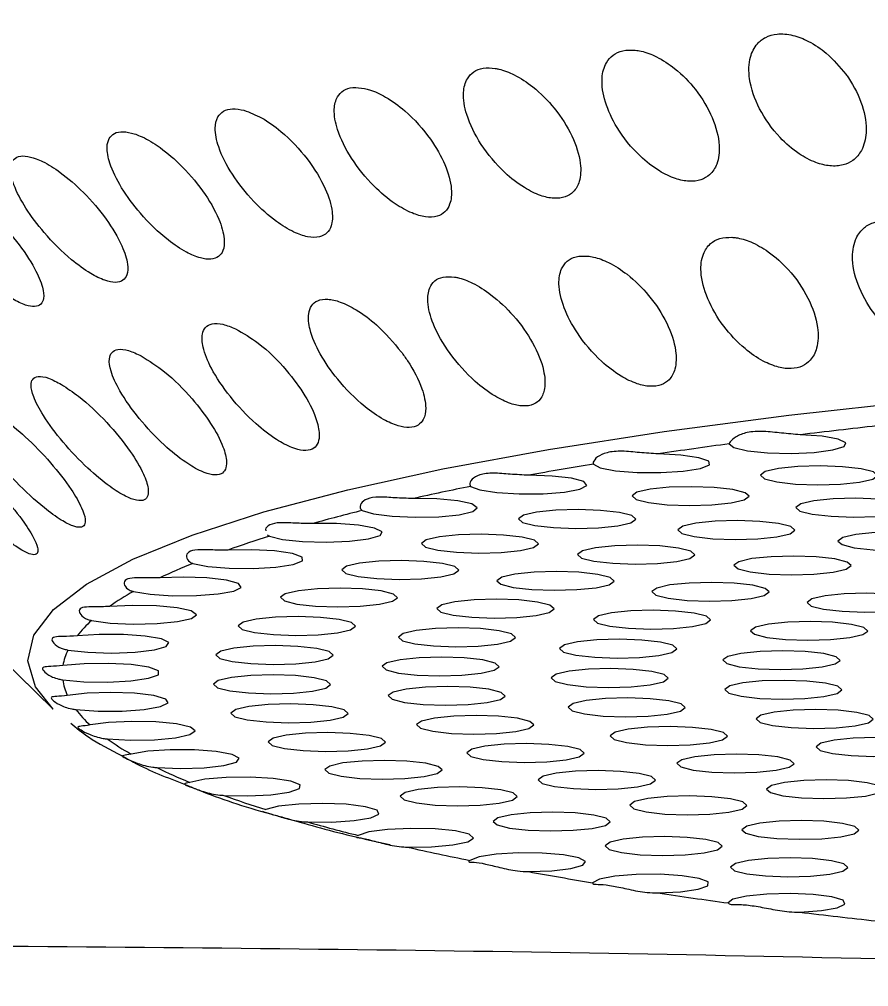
# Model space of a CAD drawing. Extents: x -50 to 28, y -10 to 124.
# Drawn here: x -10.956 to -10.086, y 53.962 to 54.953 of the extents above; entities that cross this region are included whole.
import ezdxf

# ---------------------------------------------------------------- set-up
doc = ezdxf.new("R2010")
doc.units = 0
doc.header["$MEASUREMENT"] = 0
doc.layers.add('GEOMETRY', color=2, linetype='Continuous', lineweight=25)

# ---------------------------------------------------------------- blocks, each defined once
blk = doc.blocks.new('2026 EXCURSION-ENTICE')
at = {"layer": 'GEOMETRY'}
for p, q in [((0.77951, -24.50221), (0.78191, -24.50373)), ((0.50679, -24.6284), (0.56047, -24.68067)), ((0.90358, -24.81906), (0.90547, -24.81948)), ((1.31114, -24.88775), (1.31117, -24.88775))]:
    blk.add_line(p, q, dxfattribs=at)
at = {"layer": 'GEOMETRY', "flags": 128}
for points in [[(0.56047, -24.68067), (0.54238, -24.65785), (0.53455, -24.63138), (0.54071, -24.60489), (0.56082, -24.57858), (0.59473, -24.55264), (0.64221, -24.52725), (0.7029, -24.50261), (0.77637, -24.47888), (0.86209, -24.45624), (0.95944, -24.43484), (1.06773, -24.41486), (1.18616, -24.39642), (1.3139, -24.37966), (1.45001, -24.36471)], [(1.25276, -24.40914), (1.25745, -24.413), (1.27131, -24.41623), (1.29204, -24.41831), (1.3162, -24.41889), (1.3398, -24.41787), (1.3589, -24.41542), (1.37036, -24.41195), (1.37227, -24.40804), (1.36432, -24.40432), (1.34781, -24.40143), (1.3255, -24.39983)], [(1.11365, -24.42984), (1.12065, -24.43361), (1.13642, -24.43662), (1.15834, -24.43836), (1.18277, -24.43855), (1.20565, -24.43716), (1.22317, -24.43442), (1.23243, -24.43078), (1.23188, -24.42685), (1.22162, -24.42328), (1.20336, -24.42066), (1.18012, -24.41943)], [(1.2897, -24.43755), (1.28468, -24.44122), (1.28878, -24.44493), (1.3014, -24.4481), (1.3206, -24.45025), (1.34346, -24.45106), (1.36651, -24.4504), (1.38623, -24.44837), (1.39963, -24.44529), (1.40465, -24.44161), (1.40055, -24.4379), (1.38793, -24.43473), (1.36873, -24.43258), (1.34586, -24.43177), (1.32282, -24.43243), (1.30309, -24.43446), (1.2897, -24.43755)], [(0.988, -24.45266), (0.99724, -24.45631), (1.01478, -24.45905), (1.03768, -24.46045), (1.06214, -24.46025), (1.08408, -24.4585), (1.09985, -24.45549), (1.10681, -24.45171), (1.10381, -24.44781), (1.09134, -24.44442), (1.07149, -24.44211), (1.04756, -24.44127)], [(1.15824, -24.45876), (1.15321, -24.46244), (1.15732, -24.46615), (1.16994, -24.46932), (1.18914, -24.47147), (1.212, -24.47228), (1.23505, -24.47162), (1.25477, -24.46959), (1.26817, -24.4665), (1.27319, -24.46283), (1.26908, -24.45912), (1.25647, -24.45595), (1.23727, -24.4538), (1.2144, -24.45299), (1.19135, -24.45365), (1.17163, -24.45568), (1.15824, -24.45876)], [(0.87705, -24.47737), (0.88846, -24.48086), (0.9076, -24.48333), (0.93127, -24.48436), (0.95553, -24.48378), (0.97632, -24.48168), (0.99016, -24.47843), (0.99474, -24.47455), (0.98931, -24.47071), (0.97476, -24.46753), (0.95352, -24.46556), (0.92915, -24.46512)], [(1.32607, -24.47064), (1.32104, -24.47432), (1.32515, -24.47803), (1.33776, -24.4812), (1.35697, -24.48335), (1.37983, -24.48416), (1.40288, -24.4835), (1.4226, -24.48147), (1.43599, -24.47838), (1.44102, -24.47471), (1.43691, -24.471), (1.4243, -24.46783), (1.4051, -24.46568), (1.38223, -24.46487), (1.35918, -24.46553), (1.33946, -24.46756), (1.32607, -24.47064)], [(1.04206, -24.48217), (1.03703, -24.48585), (1.04114, -24.48956), (1.05376, -24.49273), (1.07296, -24.49488), (1.09582, -24.49569), (1.11887, -24.49503), (1.13859, -24.493), (1.15198, -24.48991), (1.15701, -24.48624), (1.1529, -24.48253), (1.14029, -24.47936), (1.12109, -24.47721), (1.09822, -24.4764), (1.07517, -24.47706), (1.05545, -24.47909), (1.04206, -24.48217)], [(0.78191, -24.50373), (0.79538, -24.50704), (0.81594, -24.5092), (0.84016, -24.50985), (0.86398, -24.50889), (0.8834, -24.50647), (0.89518, -24.503), (0.89734, -24.49907), (0.88952, -24.49533), (0.87302, -24.4924), (0.85062, -24.49078), (0.82607, -24.49075)], [(1.20511, -24.49354), (1.20009, -24.49722), (1.20419, -24.50092), (1.21681, -24.50409), (1.23601, -24.50625), (1.25887, -24.50706), (1.28192, -24.50639), (1.30164, -24.50437), (1.31504, -24.50128), (1.32006, -24.4976), (1.31596, -24.4939), (1.30334, -24.49073), (1.28414, -24.48857), (1.26127, -24.48776), (1.23823, -24.48842), (1.21851, -24.49045), (1.20511, -24.49354)], [(0.94256, -24.50749), (0.93754, -24.51117), (0.94164, -24.51488), (0.95426, -24.51805), (0.97346, -24.5202), (0.99632, -24.52101), (1.01937, -24.52035), (1.03909, -24.51832), (1.05249, -24.51523), (1.05751, -24.51156), (1.05341, -24.50785), (1.04079, -24.50468), (1.02159, -24.50252), (0.99872, -24.50172), (0.97568, -24.50238), (0.95595, -24.50441), (0.94256, -24.50749)], [(1.36913, -24.50494), (1.36411, -24.50861), (1.36822, -24.51232), (1.38083, -24.51549), (1.40003, -24.51764), (1.4229, -24.51845), (1.44594, -24.51779), (1.46567, -24.51576), (1.47906, -24.51268), (1.48408, -24.509), (1.47998, -24.50529), (1.46736, -24.50212), (1.44816, -24.49997), (1.4253, -24.49916), (1.40225, -24.49982), (1.38253, -24.50185), (1.36913, -24.50494)], [(1.10253, -24.51865), (1.0975, -24.52232), (1.10161, -24.52603), (1.11423, -24.5292), (1.13343, -24.53136), (1.15629, -24.53216), (1.17934, -24.5315), (1.19906, -24.52947), (1.21245, -24.52639), (1.21748, -24.52271), (1.21337, -24.519), (1.20076, -24.51583), (1.18156, -24.51368), (1.15869, -24.51287), (1.13564, -24.51353), (1.11592, -24.51556), (1.10253, -24.51865)], [(0.70351, -24.53149), (0.71892, -24.53457), (0.74072, -24.5364), (0.76526, -24.53667), (0.7884, -24.53533), (0.80627, -24.53262), (0.81586, -24.52898), (0.81557, -24.52502), (0.80543, -24.52142), (0.78716, -24.51877), (0.76381, -24.51753), (0.73933, -24.51789)], [(1.26265, -24.52977), (1.25762, -24.53345), (1.26173, -24.53715), (1.27435, -24.54032), (1.29355, -24.54248), (1.31641, -24.54328), (1.33946, -24.54262), (1.35918, -24.5406), (1.37258, -24.53751), (1.3776, -24.53383), (1.37349, -24.53013), (1.36088, -24.52695), (1.34168, -24.5248), (1.31881, -24.52399), (1.29576, -24.52465), (1.27604, -24.52668), (1.26265, -24.52977)], [(0.86095, -24.53442), (0.85593, -24.53809), (0.86003, -24.5418), (0.87265, -24.54497), (0.89185, -24.54712), (0.91471, -24.54793), (0.93776, -24.54727), (0.95748, -24.54524), (0.97088, -24.54215), (0.9759, -24.53848), (0.9718, -24.53477), (0.95918, -24.5316), (0.93998, -24.52945), (0.91711, -24.52864), (0.89407, -24.5293), (0.87434, -24.53133), (0.86095, -24.53442)], [(1.01987, -24.54559), (1.01484, -24.54927), (1.01895, -24.55297), (1.03156, -24.55614), (1.05077, -24.5583), (1.07363, -24.5591), (1.09668, -24.55844), (1.1164, -24.55642), (1.12979, -24.55333), (1.13482, -24.54965), (1.13071, -24.54595), (1.1181, -24.54277), (1.0989, -24.54062), (1.07603, -24.53981), (1.05298, -24.54047), (1.03326, -24.5425), (1.01987, -24.54559)], [(0.64264, -24.56036), (0.65985, -24.56319), (0.68268, -24.56468), (0.7073, -24.56456), (0.72955, -24.56286), (0.74568, -24.55987), (0.75299, -24.55609), (0.75023, -24.55215), (0.73787, -24.54873), (0.718, -24.54639), (0.69396, -24.54553), (0.6698, -24.5463)], [(1.17865, -24.55674), (1.17362, -24.56041), (1.17773, -24.56412), (1.19034, -24.56729), (1.20954, -24.56945), (1.23241, -24.57025), (1.25546, -24.56959), (1.27518, -24.56756), (1.28857, -24.56448), (1.2936, -24.5608), (1.28949, -24.55709), (1.27687, -24.55392), (1.25767, -24.55177), (1.23481, -24.55096), (1.21176, -24.55162), (1.19204, -24.55365), (1.17865, -24.55674)], [(0.79822, -24.56262), (0.79319, -24.56629), (0.7973, -24.57), (0.80991, -24.57317), (0.82911, -24.57532), (0.85198, -24.57613), (0.87503, -24.57547), (0.89475, -24.57344), (0.90814, -24.57035), (0.91317, -24.56668), (0.90906, -24.56297), (0.89644, -24.5598), (0.87724, -24.55765), (0.85438, -24.55684), (0.83133, -24.5575), (0.81161, -24.55953), (0.79822, -24.56262)], [(1.33742, -24.5679), (1.3324, -24.57157), (1.3365, -24.57528), (1.34912, -24.57845), (1.36832, -24.5806), (1.39118, -24.58141), (1.41423, -24.58075), (1.43395, -24.57872), (1.44735, -24.57564), (1.45237, -24.57196), (1.44826, -24.56825), (1.43565, -24.56508), (1.41645, -24.56293), (1.39358, -24.56212), (1.37054, -24.56278), (1.35081, -24.56481), (1.33742, -24.5679)], [(0.95838, -24.57396), (0.95335, -24.57763), (0.95746, -24.58134), (0.97007, -24.58451), (0.98927, -24.58666), (1.01214, -24.58747), (1.03519, -24.58681), (1.05491, -24.58478), (1.0683, -24.5817), (1.07333, -24.57802), (1.06922, -24.57431), (1.0566, -24.57114), (1.0374, -24.56899), (1.01454, -24.56818), (0.99149, -24.56884), (0.97177, -24.57087), (0.95838, -24.57396)], [(0.5999, -24.59006), (0.61875, -24.59262), (0.6424, -24.59374), (0.66686, -24.59324), (0.688, -24.59119), (0.70224, -24.58795), (0.70717, -24.58407), (0.70198, -24.58019), (0.68752, -24.57698), (0.66625, -24.57497), (0.64176, -24.57451), (0.61818, -24.57568)], [(1.11875, -24.58532), (1.11372, -24.589), (1.11783, -24.5927), (1.13044, -24.59588), (1.14964, -24.59803), (1.17251, -24.59884), (1.19556, -24.59818), (1.21528, -24.59615), (1.22867, -24.59306), (1.2337, -24.58938), (1.22959, -24.58568), (1.21698, -24.58251), (1.19777, -24.58035), (1.17491, -24.57955), (1.15186, -24.58021), (1.13214, -24.58223), (1.11875, -24.58532)], [(0.75511, -24.59175), (0.75009, -24.59543), (0.75419, -24.59913), (0.76681, -24.60231), (0.78601, -24.60446), (0.80887, -24.60527), (0.83192, -24.60461), (0.85164, -24.60258), (0.86504, -24.59949), (0.87006, -24.59581), (0.86595, -24.59211), (0.85334, -24.58894), (0.83414, -24.58678), (0.81127, -24.58598), (0.78823, -24.58664), (0.7685, -24.58866), (0.75511, -24.59175)], [(1.27962, -24.59676), (1.2746, -24.60044), (1.27871, -24.60414), (1.29132, -24.60731), (1.31052, -24.60947), (1.33339, -24.61028), (1.35644, -24.60962), (1.37616, -24.60759), (1.38955, -24.6045), (1.39458, -24.60082), (1.39047, -24.59712), (1.37785, -24.59395), (1.35865, -24.59179), (1.33579, -24.59098), (1.31274, -24.59164), (1.29302, -24.59367), (1.27962, -24.59676)], [(0.91898, -24.60332), (0.91396, -24.607), (0.91806, -24.61071), (0.93068, -24.61388), (0.94988, -24.61603), (0.97274, -24.61684), (0.99579, -24.61618), (1.01551, -24.61415), (1.02891, -24.61106), (1.03393, -24.60739), (1.02982, -24.60368), (1.01721, -24.60051), (0.99801, -24.59835), (0.97514, -24.59755), (0.9521, -24.59821), (0.93237, -24.60024), (0.91898, -24.60332)], [(0.57571, -24.6203), (0.59603, -24.62256), (0.62028, -24.6233), (0.64435, -24.62242), (0.66417, -24.62005), (0.67636, -24.61659), (0.67888, -24.61265), (0.67129, -24.60887), (0.65488, -24.6059), (0.63242, -24.60425), (0.60773, -24.60419), (0.58498, -24.60573)], [(1.08411, -24.61497), (1.07909, -24.61864), (1.0832, -24.62235), (1.09581, -24.62552), (1.11501, -24.62767), (1.13788, -24.62848), (1.16092, -24.62782), (1.18065, -24.62579), (1.19404, -24.6227), (1.19906, -24.61903), (1.19496, -24.61532), (1.18234, -24.61215), (1.16314, -24.61), (1.14028, -24.60919), (1.11723, -24.60985), (1.09751, -24.61188), (1.08411, -24.61497)], [(0.73216, -24.62147), (0.72713, -24.62515), (0.73124, -24.62886), (0.74386, -24.63203), (0.76306, -24.63418), (0.78592, -24.63499), (0.80897, -24.63433), (0.82869, -24.6323), (0.84208, -24.62921), (0.84711, -24.62554), (0.843, -24.62183), (0.83039, -24.61866), (0.81119, -24.61651), (0.78832, -24.6157), (0.76527, -24.61636), (0.74555, -24.61839), (0.73216, -24.62147)], [(1.25131, -24.62674), (1.24628, -24.63042), (1.25039, -24.63412), (1.26301, -24.63729), (1.28221, -24.63945), (1.30507, -24.64025), (1.32812, -24.63959), (1.34784, -24.63757), (1.36123, -24.63448), (1.36626, -24.6308), (1.36215, -24.6271), (1.34954, -24.62392), (1.33034, -24.62177), (1.30747, -24.62096), (1.28442, -24.62162), (1.2647, -24.62365), (1.25131, -24.62674)], [(0.90228, -24.63324), (0.89725, -24.63692), (0.90136, -24.64063), (0.91398, -24.6438), (0.93318, -24.64595), (0.95604, -24.64676), (0.97909, -24.6461), (0.99881, -24.64407), (1.0122, -24.64098), (1.01723, -24.63731), (1.01312, -24.6336), (1.00051, -24.63043), (0.98131, -24.62828), (0.95844, -24.62747), (0.93539, -24.62813), (0.91567, -24.63016), (0.90228, -24.63324)], [(0.57031, -24.65078), (0.59193, -24.65271), (0.61655, -24.65308), (0.64, -24.65182), (0.65829, -24.64914), (0.66832, -24.64551), (0.66838, -24.64153), (0.65846, -24.63789), (0.64026, -24.6352), (0.61685, -24.63392), (0.59222, -24.63426), (0.57054, -24.63618)], [(1.07542, -24.6451), (1.07039, -24.64877), (1.0745, -24.65248), (1.08712, -24.65565), (1.10632, -24.6578), (1.12918, -24.65861), (1.15223, -24.65795), (1.17195, -24.65592), (1.18535, -24.65284), (1.19037, -24.64916), (1.18626, -24.64545), (1.17365, -24.64228), (1.15445, -24.64013), (1.13158, -24.63932), (1.10853, -24.63998), (1.08881, -24.64201), (1.07542, -24.6451)], [(0.72964, -24.65142), (0.72461, -24.6551), (0.72872, -24.6588), (0.74134, -24.66198), (0.76054, -24.66413), (0.7834, -24.66494), (0.80645, -24.66428), (0.82617, -24.66225), (0.83956, -24.65916), (0.84459, -24.65548), (0.84048, -24.65178), (0.82787, -24.64861), (0.80867, -24.64645), (0.7858, -24.64565), (0.76275, -24.64631), (0.74303, -24.64833), (0.72964, -24.65142)], [(1.2532, -24.65706), (1.24818, -24.66074), (1.25229, -24.66444), (1.2649, -24.66761), (1.2841, -24.66977), (1.30697, -24.67058), (1.33001, -24.66992), (1.34974, -24.66789), (1.36313, -24.6648), (1.36815, -24.66112), (1.36405, -24.65742), (1.35143, -24.65425), (1.33223, -24.65209), (1.30937, -24.65128), (1.28632, -24.65194), (1.2666, -24.65397), (1.2532, -24.65706)], [(0.90852, -24.66327), (0.9035, -24.66694), (0.9076, -24.67065), (0.92022, -24.67382), (0.93942, -24.67598), (0.96228, -24.67678), (0.98533, -24.67612), (1.00505, -24.67409), (1.01845, -24.67101), (1.02347, -24.66733), (1.01936, -24.66362), (1.00675, -24.66045), (0.98755, -24.6583), (0.96468, -24.65749), (0.94164, -24.65815), (0.92191, -24.66018), (0.90852, -24.66327)], [(0.58378, -24.6812), (0.60649, -24.68279), (0.63124, -24.68277), (0.65384, -24.68114), (0.67043, -24.67818), (0.67818, -24.6744), (0.67578, -24.67044), (0.66364, -24.66697), (0.64382, -24.66459), (0.61969, -24.66369), (0.59537, -24.66444), (0.575, -24.6667)], [(1.09283, -24.67513), (1.08781, -24.67881), (1.09191, -24.68251), (1.10453, -24.68568), (1.12373, -24.68784), (1.1466, -24.68864), (1.16964, -24.68798), (1.18936, -24.68596), (1.20276, -24.68287), (1.20778, -24.67919), (1.20368, -24.67549), (1.19106, -24.67231), (1.17186, -24.67016), (1.149, -24.66935), (1.12595, -24.67001), (1.10623, -24.67204), (1.09283, -24.67513)], [(0.74758, -24.68123), (0.74255, -24.68491), (0.74666, -24.68861), (0.75927, -24.69179), (0.77848, -24.69394), (0.80134, -24.69475), (0.82439, -24.69409), (0.84411, -24.69206), (0.8575, -24.68897), (0.86253, -24.68529), (0.85842, -24.68159), (0.84581, -24.67842), (0.82661, -24.67626), (0.80374, -24.67546), (0.78069, -24.67612), (0.76097, -24.67814), (0.74758, -24.68123)], [(1.28526, -24.68694), (1.28023, -24.69062), (1.28434, -24.69432), (1.29696, -24.6975), (1.31616, -24.69965), (1.33902, -24.70046), (1.36207, -24.6998), (1.38179, -24.69777), (1.39519, -24.69468), (1.40021, -24.691), (1.3961, -24.6873), (1.38349, -24.68413), (1.36429, -24.68197), (1.34142, -24.68117), (1.31837, -24.68183), (1.29865, -24.68385), (1.28526, -24.68694)], [(0.93761, -24.69294), (0.93259, -24.69662), (0.93669, -24.70033), (0.94931, -24.7035), (0.96851, -24.70565), (0.99137, -24.70646), (1.01442, -24.7058), (1.03414, -24.70377), (1.04754, -24.70068), (1.05256, -24.69701), (1.04846, -24.6933), (1.03584, -24.69013), (1.01664, -24.68797), (0.99377, -24.68717), (0.97073, -24.68783), (0.95101, -24.68986), (0.93761, -24.69294)], [(0.61598, -24.71126), (0.63956, -24.71248), (0.66422, -24.71207), (0.68574, -24.7101), (0.70045, -24.70689), (0.70585, -24.703), (0.70101, -24.69909), (0.68675, -24.69583), (0.66552, -24.69377), (0.64093, -24.69327), (0.61718, -24.69442), (0.59832, -24.697)], [(1.13601, -24.70448), (1.13099, -24.70816), (1.1351, -24.71186), (1.14771, -24.71503), (1.16691, -24.71719), (1.18978, -24.718), (1.21283, -24.71734), (1.23255, -24.71531), (1.24594, -24.71222), (1.25097, -24.70854), (1.24686, -24.70484), (1.23424, -24.70167), (1.21504, -24.69951), (1.19218, -24.69871), (1.16913, -24.69937), (1.14941, -24.70139), (1.13601, -24.70448)], [(0.78576, -24.71055), (0.78074, -24.71422), (0.78484, -24.71793), (0.79746, -24.7211), (0.81666, -24.72325), (0.83953, -24.72406), (0.86257, -24.7234), (0.88229, -24.72137), (0.89569, -24.71829), (0.90071, -24.71461), (0.89661, -24.7109), (0.88399, -24.70773), (0.86479, -24.70558), (0.84192, -24.70477), (0.81888, -24.70543), (0.79916, -24.70746), (0.78576, -24.71055)], [(1.34665, -24.71561), (1.34163, -24.71929), (1.34573, -24.723), (1.35835, -24.72617), (1.37755, -24.72832), (1.40041, -24.72913), (1.42346, -24.72847), (1.44318, -24.72644), (1.45658, -24.72335), (1.4616, -24.71968), (1.4575, -24.71597), (1.44488, -24.7128), (1.42568, -24.71065), (1.40281, -24.70984), (1.37977, -24.7105), (1.36004, -24.71253), (1.34665, -24.71561)], [(0.98911, -24.72182), (0.98409, -24.7255), (0.9882, -24.7292), (1.00081, -24.73237), (1.02001, -24.73453), (1.04288, -24.73534), (1.06592, -24.73468), (1.08565, -24.73265), (1.09904, -24.72956), (1.10406, -24.72588), (1.09996, -24.72218), (1.08734, -24.71901), (1.06814, -24.71685), (1.04528, -24.71604), (1.02223, -24.7167), (1.00251, -24.71873), (0.98911, -24.72182)], [(0.66659, -24.74065), (0.69083, -24.74151), (0.71515, -24.74071), (0.73539, -24.7384), (0.74808, -24.73497), (0.75106, -24.73101), (0.74382, -24.7272), (0.72759, -24.72418), (0.70515, -24.72247), (0.68034, -24.72237), (0.65741, -24.7239), (0.64027, -24.72678)], [(1.20413, -24.73259), (1.1991, -24.73626), (1.20321, -24.73997), (1.21582, -24.74314), (1.23503, -24.74529), (1.25789, -24.7461), (1.28094, -24.74544), (1.30066, -24.74341), (1.31405, -24.74032), (1.31908, -24.73665), (1.31497, -24.73294), (1.30236, -24.72977), (1.28316, -24.72762), (1.26029, -24.72681), (1.23724, -24.72747), (1.21752, -24.7295), (1.20413, -24.73259)], [(0.84373, -24.73901), (0.8387, -24.74269), (0.84281, -24.74639), (0.85542, -24.74956), (0.87463, -24.75172), (0.89749, -24.75252), (0.92054, -24.75186), (0.94026, -24.74984), (0.95365, -24.74675), (0.95868, -24.74307), (0.95457, -24.73937), (0.94196, -24.73619), (0.92276, -24.73404), (0.89989, -24.73323), (0.87684, -24.73389), (0.85712, -24.73592), (0.84373, -24.73901)], [(0.73513, -24.7691), (0.7598, -24.76957), (0.78354, -24.76839), (0.80229, -24.76577), (0.81283, -24.76216), (0.81336, -24.75816), (0.80378, -24.75448), (0.78574, -24.75173), (0.76233, -24.7504), (0.73756, -24.7507), (0.71568, -24.75259), (0.70043, -24.75574)], [(1.06225, -24.74946), (1.05722, -24.75314), (1.06133, -24.75685), (1.07395, -24.76002), (1.09315, -24.76217), (1.11601, -24.76298), (1.13906, -24.76232), (1.15878, -24.76029), (1.17217, -24.7572), (1.1772, -24.75353), (1.17309, -24.74982), (1.16048, -24.74665), (1.14128, -24.7445), (1.11841, -24.74369), (1.09536, -24.74435), (1.07564, -24.74638), (1.06225, -24.74946)], [(0.92078, -24.76628), (0.91575, -24.76995), (0.91986, -24.77366), (0.93247, -24.77683), (0.95167, -24.77898), (0.97454, -24.77979), (0.99759, -24.77913), (1.01731, -24.7771), (1.0307, -24.77402), (1.03573, -24.77034), (1.03162, -24.76663), (1.01901, -24.76346), (0.9998, -24.76131), (0.97694, -24.7605), (0.95389, -24.76116), (0.93417, -24.76319), (0.92078, -24.76628)], [(1.29586, -24.7589), (1.29083, -24.76257), (1.29494, -24.76628), (1.30755, -24.76945), (1.32675, -24.7716), (1.34962, -24.77241), (1.37267, -24.77175), (1.39239, -24.76972), (1.40578, -24.76664), (1.41081, -24.76296), (1.4067, -24.75925), (1.39408, -24.75608), (1.37488, -24.75393), (1.35202, -24.75312), (1.32897, -24.75378), (1.30925, -24.75581), (1.29586, -24.7589)], [(1.15592, -24.77546), (1.15089, -24.77913), (1.155, -24.78284), (1.16761, -24.78601), (1.18681, -24.78816), (1.20968, -24.78897), (1.23273, -24.78831), (1.25245, -24.78628), (1.26584, -24.7832), (1.27087, -24.77952), (1.26676, -24.77581), (1.25414, -24.77264), (1.23494, -24.77049), (1.21208, -24.76968), (1.18903, -24.77034), (1.16931, -24.77237), (1.15592, -24.77546)], [(0.82091, -24.79631), (0.84577, -24.79639), (0.86871, -24.79485), (0.88578, -24.79194), (0.89406, -24.78817), (0.89212, -24.78418), (0.8803, -24.78067), (0.86063, -24.77822), (0.83648, -24.77727), (0.81201, -24.77797), (0.79141, -24.78021), (0.77822, -24.7836)], [(1.01598, -24.79202), (1.01095, -24.7957), (1.01506, -24.7994), (1.02767, -24.80257), (1.04687, -24.80473), (1.06974, -24.80553), (1.09279, -24.80487), (1.11251, -24.80285), (1.1259, -24.79976), (1.13093, -24.79608), (1.12682, -24.79238), (1.1142, -24.7892), (1.095, -24.78705), (1.07214, -24.78624), (1.04909, -24.7869), (1.02937, -24.78893), (1.01598, -24.79202)], [(1.27065, -24.80056), (1.26562, -24.80424), (1.26973, -24.80794), (1.28234, -24.81112), (1.30155, -24.81327), (1.32441, -24.81408), (1.34746, -24.81342), (1.36718, -24.81139), (1.38057, -24.8083), (1.3856, -24.80462), (1.38149, -24.80092), (1.36888, -24.79775), (1.34968, -24.79559), (1.32681, -24.79479), (1.30376, -24.79545), (1.28404, -24.79747), (1.27065, -24.80056)], [(0.9231, -24.82201), (0.94791, -24.82171), (0.96981, -24.81981), (0.98504, -24.81664), (0.99097, -24.81276), (0.98658, -24.80882), (0.97263, -24.8055), (0.95152, -24.80339), (0.92689, -24.80283), (0.90295, -24.80392), (0.88384, -24.80649), (0.87285, -24.81007)], [(1.1307, -24.81712), (1.12567, -24.8208), (1.12978, -24.82451), (1.1424, -24.82768), (1.1616, -24.82983), (1.18446, -24.83064), (1.20751, -24.82998), (1.22723, -24.82795), (1.24062, -24.82486), (1.24565, -24.82119), (1.24154, -24.81748), (1.22893, -24.81431), (1.20973, -24.81216), (1.18686, -24.81135), (1.16381, -24.81201), (1.14409, -24.81404), (1.1307, -24.81712)], [(1.04738, -24.84719), (1.07104, -24.8463), (1.09057, -24.84397), (1.10275, -24.84059), (1.10559, -24.83671), (1.09862, -24.83296), (1.08299, -24.82997), (1.06125, -24.82822), (1.03698, -24.828), (1.01417, -24.82935), (0.99654, -24.83204), (0.98701, -24.83563)], [(1.25914, -24.83882), (1.25411, -24.84249), (1.25822, -24.8462), (1.27084, -24.84937), (1.29004, -24.85152), (1.3129, -24.85233), (1.33595, -24.85167), (1.35567, -24.84964), (1.36906, -24.84655), (1.37409, -24.84288), (1.36998, -24.83917), (1.35737, -24.836), (1.33817, -24.83385), (1.3153, -24.83304), (1.29225, -24.8337), (1.27253, -24.83573), (1.25914, -24.83882)], [(1.17973, -24.869), (1.20276, -24.86774), (1.22079, -24.86512), (1.23085, -24.86155), (1.23129, -24.85764), (1.22205, -24.85403), (1.20463, -24.8513), (1.1819, -24.8499), (1.1576, -24.85007), (1.13572, -24.85178), (1.11985, -24.85475), (1.11262, -24.85848)], [(1.32489, -24.88859), (1.34707, -24.88698), (1.36343, -24.88408), (1.37127, -24.88037), (1.36932, -24.87647), (1.35788, -24.87301), (1.33884, -24.87057), (1.31534, -24.86955), (1.29125, -24.87011), (1.27052, -24.87217), (1.25659, -24.87538), (1.25173, -24.87921)]]:
    blk.add_lwpolyline(points, dxfattribs=at)
at = {"layer": 'GEOMETRY'}
for centre, radius, start, end in [((2.10812, -30.83272), 6.48032, 96.238228, 96.93654), ((1.94009, -29.52157), 5.15843, 97.65712, 98.47204), ((1.74717, -28.28947), 3.91128, 99.32146, 100.30391), ((1.53863, -27.19819), 2.8002, 101.34049, 102.57127), ((1.3259, -26.29248), 1.86978, 103.88967, 105.50501), ((1.12167, -25.59663), 1.14449, 107.26925, 109.51605), ((0.93878, -25.11283), 0.62714, 112.03287, 115.39754), ((0.78918, -24.82156), 0.2995, 119.29304, 124.81607), ((0.68289, -24.68395), 0.12531, 131.47466, 141.37822), ((0.62714, -24.64581), 0.05741, 153.6234, 170.34224), ((0.62577, -24.6431), 0.05599, 187.88458, 204.92851), ((0.6789, -24.60828), 0.11985, 217.47646, 227.75554), ((0.78287, -24.47693), 0.28769, 234.54193, 240.28598), ((0.93062, -24.19414), 0.60695, 244.21431, 247.71277), ((1.11225, -23.72007), 1.11475, 250.22656, 252.56346), ((1.31588, -23.0341), 1.8304, 254.31098, 255.99279), ((1.53196, -22.12213), 2.76768, 257.29175, 258.64438), ((1.74623, -21.0044), 3.90582, 259.69282, 260.66405), ((1.93919, -19.7732), 5.15208, 261.52317, 262.33198), ((2.10734, -18.46252), 6.47353, 263.05769, 263.753567)]:
    blk.add_arc(centre, radius, start, end, dxfattribs=at)
for points, knots in [([(36.64275, -38.98494), (36.64275, -38.95384), (36.64275, -38.92088), (36.64276, -38.85183), (36.64277, -38.81574), (36.64279, -38.70436), (36.64281, -38.6259), (36.64285, -38.47155), (36.64287, -38.39587), (36.6429, -38.29176), (36.64292, -38.25859), (36.64293, -38.19595), (36.64294, -38.16648), (36.64296, -38.1112), (36.64297, -38.08539), (36.64298, -38.03658), (36.64299, -38.01359), (36.643, -37.96857), (36.643, -37.94631), (36.64301, -37.90158), (36.64302, -37.87921), (36.64304, -37.76739), (36.64305, -37.6779), (36.64308, -37.23022), (36.64301, -36.87107), (36.64249, -36.14825), (36.64204, -35.78461), (36.64066, -35.0531), (36.63974, -34.68525), (36.63615, -33.5784), (36.63268, -32.8363), (36.62577, -31.73289), (36.62318, -31.3667), (36.61743, -30.6389), (36.61426, -30.27732), (36.60733, -29.55793), (36.60357, -29.20014), (36.59537, -28.48447), (36.59094, -28.12666), (36.57661, -27.05376), (36.56566, -26.33923), (36.52817, -24.19817), (36.49703, -22.77405), (36.43807, -20.63401), (36.41635, -19.91996), (36.38013, -18.84778), (36.36745, -18.49021), (36.34075, -17.77496), (36.32674, -17.41736), (36.29725, -16.70188), (36.28176, -16.34392), (36.24918, -15.62761), (36.23208, -15.26928), (36.19611, -14.55276), (36.17723, -14.19459), (36.13732, -13.47885), (36.1163, -13.12129), (36.04908, -12.0493), (35.99865, -11.33502), (35.88051, -9.90726), (35.8128, -9.1939), (35.72316, -8.39292), (35.71301, -8.3039), (35.69748, -8.17048), (35.69226, -8.12605), (35.68177, -8.03712), (35.67652, -7.99248), (35.66498, -7.90276), (35.6586, -7.85773), (35.64476, -7.76839), (35.63733, -7.72411), (35.62141, -7.63592), (35.6129, -7.59194), (35.59464, -7.50363), (35.5849, -7.45931), (35.49226, -7.06208), (35.37403, -6.71743), (35.0708, -6.05918), (34.8858, -5.74557), (34.45626, -5.1619), (34.21172, -4.89182), (33.67305, -4.40639), (33.37897, -4.19111), (32.75337, -3.82414), (32.42189, -3.67248), (31.90695, -3.49742), (31.73235, -3.44778), (31.46737, -3.38674), (31.37853, -3.36864), (31.24467, -3.34485), (31.19995, -3.33748), (31.11015, -3.32386), (31.06524, -3.31768), (30.99807, -3.30921), (30.97566, -3.3065), (30.93112, -3.3012), (30.90895, -3.29858), (30.86443, -3.29333), (30.84202, -3.29069), (30.79633, -3.28534), (30.77306, -3.28263), (30.70196, -3.27439), (30.65279, -3.26875), (30.55439, -3.25758), (30.50538, -3.25208), (30.4346, -3.24421), (30.41145, -3.24164), (30.36594, -3.23663), (30.34359, -3.23418), (30.2768, -3.2269), (30.2323, -3.22209), (30.09874, -3.2078), (30.00968, -3.19845), (29.20797, -3.11587), (28.49434, -3.05351), (27.0663, -2.94438), (26.35188, -2.89759), (25.45852, -2.84516), (25.27984, -2.83498), (24.92243, -2.81516), (24.7437, -2.80551), (24.20822, -2.77733), (23.85227, -2.75956), (23.14376, -2.72581), (22.79115, -2.70984), (22.08795, -2.67944), (21.73732, -2.66502), (21.03556, -2.63749), (20.68439, -2.62439), (19.97931, -2.59931), (19.62534, -2.58735), (18.9141, -2.56445), (18.55678, -2.55352), (17.84134, -2.5327), (17.48358, -2.52283), (16.41004, -2.49471), (15.69392, -2.47793), (14.26071, -2.44784), (13.54364, -2.43452), (12.10943, -2.41094), (11.39231, -2.40069), (9.95888, -2.38294), (9.2426, -2.37544), (8.16878, -2.36603), (7.81093, -2.3632), (7.27416, -2.35938), (7.09524, -2.35818), (6.73401, -2.35592), (6.55172, -2.35485), (6.18234, -2.35286), (5.99527, -2.35193), (5.6165, -2.35019), (5.42481, -2.34939), (4.84471, -2.34714), (4.45117, -2.34589), (3.8632, -2.3443), (3.66764, -2.34382), (3.27944, -2.34296), (3.08681, -2.34257), (2.70594, -2.34189), (2.51771, -2.34158), (2.1461, -2.34105), (1.96273, -2.34082), (1.59986, -2.34043), (1.42037, -2.34027), (1.06238, -2.34001), (0.88353, -2.33991), (0.34678, -2.33968), (-0.01105, -2.33965), (-1.08454, -2.33988), (-1.8002, -2.34049), (-3.23154, -2.3427), (-3.9472, -2.3443), (-5.37856, -2.34893), (-6.09427, -2.35203), (-7.52566, -2.36077), (-8.24117, -2.36631), (-9.67381, -2.37985), (-10.39103, -2.38788), (-11.82705, -2.4068), (-12.54578, -2.41767), (-13.98296, -2.44257), (-14.70133, -2.4566), (-16.13619, -2.48817), (-16.85262, -2.50572), (-17.74725, -2.5302), (-17.92614, -2.53523), (-18.28389, -2.54554), (-18.46281, -2.55084), (-18.99899, -2.56711), (-19.3554, -2.57848), (-20.06362, -2.60223), (-20.4155, -2.61463), (-21.1159, -2.64056), (-21.46449, -2.65409), (-22.16139, -2.68253), (-22.50976, -2.69743), (-23.20939, -2.72886), (-23.5607, -2.7454), (-24.2677, -2.78039), (-24.62345, -2.79885), (-25.15889, -2.82819), (-25.33763, -2.83825), (-25.695, -2.85894), (-25.87369, -2.86958), (-26.40992, -2.90255), (-26.76764, -2.9259), (-27.48338, -2.9761), (-27.84137, -3.00294), (-28.55686, -3.06082), (-28.91433, -3.09186), (-29.44973, -3.14215), (-29.62807, -3.15953), (-29.8954, -3.18663), (-29.98448, -3.19583), (-30.11807, -3.20989), (-30.16255, -3.21462), (-30.2294, -3.22179), (-30.2518, -3.2242), (-30.29737, -3.22914), (-30.32053, -3.23167), (-30.39131, -3.23941), (-30.44032, -3.24483), (-30.53964, -3.25592), (-30.58982, -3.26158), (-30.68779, -3.27275), (-30.73544, -3.27824), (-30.82716, -3.28893), (-30.87132, -3.29414), (-30.938, -3.30201), (-30.96025, -3.30464), (-31.00492, -3.31006), (-31.02738, -3.31285), (-31.09475, -3.32168), (-31.13964, -3.32816), (-31.27401, -3.34931), (-31.36316, -3.36566), (-31.8068, -3.45864), (-32.15405, -3.56907), (-32.81922, -3.85758), (-33.1371, -4.03563), (-33.73057, -4.45222), (-34.00613, -4.69077), (-34.5034, -5.2184), (-34.7251, -5.50743), (-35.10574, -6.12426), (-35.26468, -6.45207), (-35.45125, -6.96288), (-35.50478, -7.13609), (-35.57205, -7.40085), (-35.59227, -7.48982), (-35.61909, -7.62357), (-35.62744, -7.66821), (-35.63911, -7.73523), (-35.64286, -7.75758), (-35.65007, -7.80231), (-35.65355, -7.82481), (-35.6601, -7.86889), (-35.66315, -7.89042), (-35.66897, -7.93349), (-35.67176, -7.95518), (-35.67727, -7.99952), (-35.67997, -8.02197), (-35.68527, -8.06658), (-35.68789, -8.0888), (-35.70095, -8.19977), (-35.71129, -8.2888), (-35.74161, -8.55575), (-35.76107, -8.7338), (-35.85481, -9.62444), (-35.91853, -10.33814), (-36.02995, -11.7663), (-36.07765, -12.48074), (-36.16296, -13.91021), (-36.20073, -14.62518), (-36.26974, -16.05524), (-36.30089, -16.77038), (-36.35758, -18.20088), (-36.38312, -18.91623), (-36.42951, -20.3451), (-36.45035, -21.05865), (-36.48803, -22.48454), (-36.50488, -23.19694), (-36.53513, -24.62226), (-36.54853, -25.33525), (-36.5723, -26.76309), (-36.58268, -27.478), (-36.59394, -28.37238), (-36.59611, -28.55129), (-36.60028, -28.90912), (-36.60228, -29.08799), (-36.60804, -29.62526), (-36.61156, -29.9845), (-36.61802, -30.70773), (-36.62096, -31.07168), (-36.62626, -31.80412), (-36.62863, -32.17257), (-36.63488, -33.28165), (-36.63791, -34.02584), (-36.64087, -35.13259), (-36.64159, -35.49991), (-36.6426, -36.22979), (-36.64288, -36.59232), (-36.64312, -37.3131), (-36.64309, -37.67131), (-36.64299, -38.07388), (-36.64298, -38.11869), (-36.64295, -38.20787), (-36.64294, -38.25207), (-36.64291, -38.33844), (-36.6429, -38.38063), (-36.64287, -38.46262), (-36.64286, -38.50244), (-36.64282, -38.61879), (-36.6428, -38.69211), (-36.64277, -38.8373), (-36.64277, -38.9094), (-36.64277, -38.98494)], [0, 0, 0, 0, 0.000488, 0.000488, 0.000977, 0.000977, 0.001953, 0.001953, 0.00293, 0.00293, 0.003418, 0.003418, 0.003906, 0.003906, 0.004395, 0.004395, 0.004883, 0.004883, 0.005371, 0.005371, 0.005859, 0.005859, 0.007813, 0.007813, 0.015625, 0.015625, 0.023438, 0.023438, 0.03125, 0.03125, 0.046875, 0.046875, 0.054688, 0.054688, 0.0625, 0.0625, 0.070313, 0.070313, 0.078125, 0.078125, 0.09375, 0.09375, 0.125, 0.125, 0.140625, 0.140625, 0.148438, 0.148438, 0.15625, 0.15625, 0.164063, 0.164063, 0.171875, 0.171875, 0.179688, 0.179688, 0.1875, 0.1875, 0.203125, 0.203125, 0.21875, 0.21875, 0.220703, 0.220703, 0.22168, 0.22168, 0.222656, 0.222656, 0.223633, 0.223633, 0.224609, 0.224609, 0.225586, 0.225586, 0.226563, 0.226563, 0.234375, 0.234375, 0.242188, 0.242188, 0.25, 0.25, 0.257813, 0.257813, 0.265625, 0.265625, 0.269531, 0.269531, 0.271484, 0.271484, 0.272461, 0.272461, 0.273438, 0.273438, 0.273926, 0.273926, 0.274414, 0.274414, 0.274902, 0.274902, 0.275391, 0.275391, 0.276367, 0.276367, 0.277344, 0.277344, 0.277832, 0.277832, 0.27832, 0.27832, 0.279297, 0.279297, 0.28125, 0.28125, 0.296875, 0.296875, 0.3125, 0.3125, 0.316406, 0.316406, 0.320313, 0.320313, 0.328125, 0.328125, 0.335938, 0.335938, 0.34375, 0.34375, 0.351563, 0.351563, 0.359375, 0.359375, 0.367188, 0.367188, 0.375, 0.375, 0.390625, 0.390625, 0.40625, 0.40625, 0.421875, 0.421875, 0.4375, 0.4375, 0.445313, 0.445313, 0.449219, 0.449219, 0.453125, 0.453125, 0.457031, 0.457031, 0.460938, 0.460938, 0.46875, 0.46875, 0.472656, 0.472656, 0.476563, 0.476563, 0.480469, 0.480469, 0.484375, 0.484375, 0.488281, 0.488281, 0.492188, 0.492188, 0.5, 0.5, 0.515625, 0.515625, 0.53125, 0.53125, 0.546875, 0.546875, 0.5625, 0.5625, 0.578125, 0.578125, 0.59375, 0.59375, 0.609375, 0.609375, 0.625, 0.625, 0.628906, 0.628906, 0.632813, 0.632813, 0.640625, 0.640625, 0.648438, 0.648438, 0.65625, 0.65625, 0.664063, 0.664063, 0.671875, 0.671875, 0.679688, 0.679688, 0.683594, 0.683594, 0.6875, 0.6875, 0.695313, 0.695313, 0.703125, 0.703125, 0.710938, 0.710938, 0.714844, 0.714844, 0.716797, 0.716797, 0.717773, 0.717773, 0.718262, 0.718262, 0.71875, 0.71875, 0.719727, 0.719727, 0.720703, 0.720703, 0.72168, 0.72168, 0.722656, 0.722656, 0.723145, 0.723145, 0.723633, 0.723633, 0.724609, 0.724609, 0.726563, 0.726563, 0.734375, 0.734375, 0.742188, 0.742188, 0.75, 0.75, 0.757813, 0.757813, 0.765625, 0.765625, 0.769531, 0.769531, 0.771484, 0.771484, 0.772461, 0.772461, 0.772949, 0.772949, 0.773438, 0.773438, 0.773926, 0.773926, 0.774414, 0.774414, 0.774902, 0.774902, 0.775391, 0.775391, 0.777344, 0.777344, 0.78125, 0.78125, 0.796875, 0.796875, 0.8125, 0.8125, 0.828125, 0.828125, 0.84375, 0.84375, 0.859375, 0.859375, 0.875, 0.875, 0.890625, 0.890625, 0.90625, 0.90625, 0.921875, 0.921875, 0.925781, 0.925781, 0.929688, 0.929688, 0.9375, 0.9375, 0.945313, 0.945313, 0.953125, 0.953125, 0.96875, 0.96875, 0.976563, 0.976563, 0.984375, 0.984375, 0.992188, 0.992188, 0.993164, 0.993164, 0.994141, 0.994141, 0.995117, 0.995117, 0.996094, 0.996094, 0.998047, 0.998047, 1, 1, 1, 1]), ([(1.37211, -24.03061), (1.36591, -24.02316), (1.35522, -24.0103), (1.33554, -23.99701), (1.31778, -23.99002), (1.30208, -23.98866), (1.2896, -23.9923), (1.27969, -24.00018), (1.27274, -24.01446), (1.27233, -24.03744), (1.28225, -24.06636), (1.30092, -24.09309), (1.32205, -24.11153), (1.34012, -24.12126), (1.35602, -24.12526), (1.36941, -24.12436), (1.38082, -24.11886), (1.38988, -24.10782), (1.39444, -24.08858), (1.39032, -24.06262), (1.38035, -24.04216), (1.37299, -24.03184), (1.37211, -24.03061)], [0, 0, 0, 0, 0.066476, 0.114695, 0.153007, 0.191581, 0.224438, 0.25689, 0.304235, 0.369326, 0.453476, 0.538388, 0.594968, 0.63731, 0.671277, 0.705391, 0.73643, 0.777265, 0.833301, 0.910453, 0.989286, 1, 1, 1, 1]), ([(1.1565, -24.00599), (1.15213, -24.00589), (1.14338, -24.0057), (1.13323, -24.01066), (1.12525, -24.01991), (1.12114, -24.03612), (1.12474, -24.05925), (1.13766, -24.0872), (1.15726, -24.11196), (1.17917, -24.1293), (1.19673, -24.13788), (1.21179, -24.141), (1.22406, -24.13942), (1.23418, -24.13335), (1.2416, -24.12159), (1.24374, -24.10149), (1.2367, -24.07481), (1.22044, -24.04737), (1.19981, -24.02596), (1.17995, -24.01286), (1.16566, -24.00735), (1.1585, -24.00629), (1.1565, -24.00599)], [0, 0, 0, 0, 0.032948, 0.065874, 0.099281, 0.15038, 0.220621, 0.292797, 0.379504, 0.433179, 0.474166, 0.507462, 0.540877, 0.571866, 0.61379, 0.671662, 0.750656, 0.83115, 0.898942, 0.947618, 0.985341, 1, 1, 1, 1]), ([(1.01322, -24.02463), (1.00898, -24.02429), (1.00049, -24.0236), (0.99062, -24.02773), (0.98311, -24.036), (0.97941, -24.05076), (0.98322, -24.07404), (0.99738, -24.10289), (1.01888, -24.12892), (1.04096, -24.14636), (1.05858, -24.15517), (1.07335, -24.15844), (1.0851, -24.15696), (1.09437, -24.15099), (1.10063, -24.13946), (1.10136, -24.11976), (1.09299, -24.09357), (1.07574, -24.06629), (1.05452, -24.04476), (1.03426, -24.03134), (1.02077, -24.02605), (1.01442, -24.02485), (1.01322, -24.02463)], [0, 0, 0, 0, 0.032696, 0.065408, 0.098004, 0.14599, 0.211999, 0.296709, 0.382085, 0.437248, 0.478926, 0.512558, 0.546325, 0.57733, 0.61868, 0.675592, 0.753643, 0.833291, 0.902657, 0.9522, 0.991024, 1, 1, 1, 1]), ([(0.8794, -24.04522), (0.87527, -24.04464), (0.867, -24.0435), (0.85741, -24.04686), (0.85039, -24.05428), (0.84719, -24.06775), (0.8511, -24.08948), (0.86483, -24.11708), (0.88598, -24.14347), (0.90819, -24.16245), (0.92671, -24.17293), (0.94192, -24.17742), (0.95385, -24.17682), (0.96224, -24.17189), (0.96791, -24.16262), (0.96929, -24.14632), (0.9627, -24.12303), (0.94686, -24.09515), (0.92525, -24.07083), (0.90267, -24.05426), (0.88812, -24.04741), (0.88107, -24.04564), (0.8794, -24.04522)], [0, 0, 0, 0, 0.032667, 0.065384, 0.097473, 0.142816, 0.204929, 0.286942, 0.370027, 0.43144, 0.476034, 0.511214, 0.546587, 0.577856, 0.6104, 0.661193, 0.7321, 0.80508, 0.892187, 0.945651, 0.987091, 1, 1, 1, 1]), ([(0.7559, -24.06761), (0.75187, -24.06682), (0.74381, -24.06524), (0.73451, -24.0679), (0.728, -24.07458), (0.72538, -24.08693), (0.72954, -24.10718), (0.74299, -24.13342), (0.76388, -24.15995), (0.78628, -24.1802), (0.80564, -24.19226), (0.82122, -24.19788), (0.83327, -24.1981), (0.84138, -24.19365), (0.84638, -24.18503), (0.84706, -24.1698), (0.83958, -24.14599), (0.82185, -24.11694), (0.79816, -24.09189), (0.77482, -24.07471), (0.76193, -24.06987), (0.7559, -24.06761)], [0, 0, 0, 0, 0.03286, 0.065802, 0.097656, 0.140803, 0.199465, 0.278434, 0.358821, 0.426251, 0.473762, 0.510646, 0.547782, 0.579566, 0.611469, 0.65991, 0.727687, 0.813649, 0.900053, 0.953306, 1, 1, 1, 1]), ([(0.64354, -24.09164), (0.63961, -24.09065), (0.63173, -24.08866), (0.62275, -24.09068), (0.6172, -24.0963), (0.61489, -24.10642), (0.61807, -24.12349), (0.62975, -24.14717), (0.65012, -24.17479), (0.6737, -24.19791), (0.69557, -24.21275), (0.71071, -24.21926), (0.72231, -24.22074), (0.73035, -24.21793), (0.73543, -24.21083), (0.73646, -24.19792), (0.73027, -24.17674), (0.71459, -24.14969), (0.69211, -24.12349), (0.66933, -24.10454), (0.65321, -24.09513), (0.64553, -24.09236), (0.64354, -24.09164)], [0, 0, 0, 0, 0.033241, 0.066592, 0.098417, 0.13249, 0.185485, 0.25811, 0.332588, 0.419973, 0.469902, 0.509071, 0.541565, 0.574143, 0.605214, 0.648894, 0.709615, 0.791141, 0.873861, 0.937136, 0.983713, 1, 1, 1, 1]), ([(0.54308, -24.11715), (0.53923, -24.11597), (0.53151, -24.11359), (0.52288, -24.115), (0.51785, -24.12013), (0.51624, -24.12958), (0.52006, -24.1456), (0.53191, -24.16804), (0.552, -24.19477), (0.57535, -24.2182), (0.59735, -24.23434), (0.61294, -24.24207), (0.62459, -24.24448), (0.63244, -24.24237), (0.63698, -24.23593), (0.63742, -24.22409), (0.63095, -24.20435), (0.61555, -24.17863), (0.59332, -24.15239), (0.57036, -24.13229), (0.55335, -24.12143), (0.54529, -24.11808), (0.54308, -24.11715)], [0, 0, 0, 0, 0.033816, 0.067768, 0.099747, 0.133091, 0.183819, 0.253574, 0.325278, 0.411802, 0.466264, 0.507624, 0.541098, 0.574699, 0.605692, 0.647296, 0.704637, 0.783113, 0.863142, 0.931792, 0.981239, 1, 1, 1, 1]), ([(0.46778, -24.1507), (0.46283, -24.14789), (0.45371, -24.1427), (0.44202, -24.13975), (0.43431, -24.14129), (0.43068, -24.14688), (0.4307, -24.15662), (0.43652, -24.173), (0.45047, -24.19574), (0.47228, -24.22247), (0.49617, -24.24533), (0.51748, -24.26052), (0.53181, -24.26745), (0.54208, -24.26926), (0.54846, -24.26672), (0.55145, -24.25993), (0.55005, -24.24766), (0.54129, -24.22747), (0.52367, -24.20145), (0.50024, -24.17574), (0.48049, -24.15898), (0.4702, -24.15228), (0.46778, -24.1507)], [0, 0, 0, 0, 0.0419171, 0.0772673, 0.1127788, 0.1447252, 0.1783636, 0.2300493, 0.3010437, 0.3739519, 0.4609147, 0.5133794, 0.5537864, 0.5868148, 0.6199512, 0.650947, 0.6933913, 0.7521226, 0.8319226, 0.9131324, 0.9795612, 1, 1, 1, 1]), ([(1.41308, -24.18069), (1.40856, -24.18106), (1.39955, -24.18179), (1.38851, -24.18881), (1.38022, -24.20144), (1.3776, -24.22245), (1.3845, -24.24979), (1.40065, -24.27718), (1.42087, -24.29789), (1.43998, -24.31015), (1.45694, -24.31603), (1.47157, -24.31652), (1.48322, -24.31233), (1.49279, -24.30378), (1.49951, -24.28826), (1.49926, -24.26551), (1.48987, -24.23753), (1.47257, -24.21215), (1.45125, -24.19372), (1.43302, -24.18415), (1.4204, -24.18099), (1.41435, -24.18074), (1.41308, -24.18069)], [0, 0, 0, 0, 0.033869, 0.067649, 0.111775, 0.171984, 0.252357, 0.333998, 0.398706, 0.444828, 0.480866, 0.51713, 0.548609, 0.580742, 0.630223, 0.699458, 0.770827, 0.857404, 0.913379, 0.956108, 0.990786, 1, 1, 1, 1]), ([(1.25556, -24.1976), (1.25124, -24.19775), (1.2426, -24.19804), (1.2322, -24.20418), (1.22467, -24.21562), (1.22257, -24.235), (1.22942, -24.26075), (1.24531, -24.28814), (1.26569, -24.31019), (1.28581, -24.32425), (1.30251, -24.33106), (1.3166, -24.33278), (1.32794, -24.33014), (1.33733, -24.32308), (1.3439, -24.30986), (1.34438, -24.28792), (1.33492, -24.2597), (1.31653, -24.23265), (1.29512, -24.21313), (1.27615, -24.20223), (1.26316, -24.19828), (1.25694, -24.19773), (1.25556, -24.1976)], [0, 0, 0, 0, 0.033319, 0.066586, 0.108429, 0.164921, 0.241637, 0.319957, 0.391234, 0.440753, 0.47882, 0.510953, 0.543151, 0.574294, 0.618941, 0.681223, 0.763987, 0.847767, 0.908639, 0.953789, 0.989757, 1, 1, 1, 1]), ([(1.1079, -24.21686), (1.10376, -24.2168), (1.09548, -24.21667), (1.08632, -24.22168), (1.07962, -24.23092), (1.07718, -24.24702), (1.08258, -24.26989), (1.09712, -24.29751), (1.11771, -24.32205), (1.13993, -24.33932), (1.15738, -24.34788), (1.17195, -24.35096), (1.18347, -24.34934), (1.19253, -24.34324), (1.19855, -24.33154), (1.19891, -24.31161), (1.19008, -24.28521), (1.17242, -24.25798), (1.15103, -24.23669), (1.13097, -24.22365), (1.11683, -24.21818), (1.10988, -24.21715), (1.1079, -24.21686)], [0, 0, 0, 0, 0.0329406, 0.065863, 0.0992073, 0.1499749, 0.219739, 0.2914447, 0.3779619, 0.4323817, 0.473696, 0.5071236, 0.5406786, 0.5716346, 0.6132529, 0.6706708, 0.7492584, 0.829392, 0.8978762, 0.9469689, 0.9849311, 1, 1, 1, 1]), ([(0.9713, -24.23831), (0.96734, -24.23805), (0.95941, -24.23753), (0.95077, -24.24187), (0.94479, -24.25031), (0.9431, -24.26519), (0.94932, -24.28846), (0.96572, -24.3171), (0.98851, -24.34273), (1.01078, -24.35971), (1.02794, -24.36815), (1.04188, -24.3711), (1.05251, -24.36939), (1.0604, -24.36323), (1.06491, -24.35153), (1.06339, -24.33172), (1.05269, -24.30556), (1.03363, -24.27859), (1.01159, -24.25752), (0.99142, -24.24456), (0.9784, -24.23957), (0.97242, -24.2385), (0.9713, -24.23831)], [0, 0, 0, 0, 0.032734, 0.065482, 0.098151, 0.146313, 0.212524, 0.297334, 0.382794, 0.437632, 0.479131, 0.512652, 0.546304, 0.577268, 0.618739, 0.675908, 0.754253, 0.83417, 0.903074, 0.952401, 0.991107, 1, 1, 1, 1]), ([(0.91695, -24.31495), (0.90893, -24.30541), (0.89544, -24.28936), (0.87278, -24.27237), (0.85534, -24.26356), (0.8414, -24.2603), (0.83111, -24.26177), (0.82454, -24.26729), (0.82115, -24.27714), (0.82294, -24.29389), (0.83309, -24.31729), (0.85209, -24.34487), (0.87508, -24.3684), (0.89724, -24.38398), (0.91312, -24.3911), (0.92557, -24.39305), (0.93455, -24.39059), (0.94065, -24.38379), (0.94298, -24.37126), (0.93844, -24.35051), (0.92812, -24.33037), (0.91913, -24.31796), (0.91695, -24.31495)], [0, 0, 0, 0, 0.083247, 0.139984, 0.183046, 0.217941, 0.252982, 0.28491, 0.318762, 0.370999, 0.442648, 0.516183, 0.603333, 0.654728, 0.694595, 0.727359, 0.76022, 0.791202, 0.834138, 0.893722, 0.974318, 1, 1, 1, 1]), ([(0.74727, -24.29135), (0.74286, -24.28952), (0.73402, -24.28585), (0.72307, -24.28549), (0.71597, -24.28941), (0.71235, -24.29749), (0.71342, -24.31152), (0.72251, -24.33368), (0.74106, -24.3612), (0.76487, -24.38661), (0.78721, -24.4041), (0.80411, -24.4132), (0.81704, -24.41663), (0.82617, -24.41526), (0.83156, -24.40981), (0.83377, -24.40003), (0.83069, -24.3832), (0.81922, -24.35952), (0.79898, -24.33204), (0.77389, -24.30685), (0.75512, -24.29592), (0.74727, -24.29135)], [0, 0, 0, 0, 0.036102, 0.072409, 0.105398, 0.137713, 0.184191, 0.247963, 0.331212, 0.415365, 0.474078, 0.517386, 0.551839, 0.58646, 0.617548, 0.650457, 0.702533, 0.775094, 0.849663, 0.937152, 1, 1, 1, 1]), ([(0.65079, -24.31916), (0.64634, -24.31703), (0.63741, -24.31277), (0.6266, -24.31167), (0.62003, -24.31513), (0.61729, -24.32269), (0.61927, -24.33585), (0.62907, -24.35689), (0.64783, -24.38341), (0.6717, -24.40888), (0.69414, -24.42724), (0.71133, -24.43736), (0.72408, -24.44154), (0.73277, -24.44072), (0.73742, -24.43563), (0.73867, -24.42639), (0.7346, -24.41045), (0.72253, -24.38788), (0.70219, -24.36117), (0.67724, -24.33593), (0.65875, -24.32421), (0.65079, -24.31916)], [0, 0, 0, 0, 0.037841, 0.07593, 0.109713, 0.141748, 0.186512, 0.247685, 0.328905, 0.411298, 0.474368, 0.51971, 0.555297, 0.591093, 0.622446, 0.654769, 0.704919, 0.77504, 0.847269, 0.934167, 1, 1, 1, 1]), ([(0.56896, -24.34832), (0.56447, -24.3459), (0.55545, -24.34106), (0.54489, -24.33926), (0.539, -24.34235), (0.53725, -24.34952), (0.54028, -24.362), (0.55097, -24.38209), (0.57012, -24.40769), (0.59415, -24.43306), (0.61661, -24.45201), (0.63385, -24.46293), (0.64621, -24.46768), (0.65425, -24.46727), (0.658, -24.46245), (0.65816, -24.45361), (0.65295, -24.43834), (0.63898, -24.41484), (0.61615, -24.3869), (0.59074, -24.36268), (0.57481, -24.35217), (0.56896, -24.34832)], [0, 0, 0, 0, 0.0398, 0.079896, 0.114548, 0.146459, 0.189933, 0.249074, 0.328469, 0.409237, 0.475859, 0.522922, 0.559519, 0.59636, 0.628021, 0.659971, 0.708743, 0.777022, 0.863203, 0.949778, 1, 1, 1, 1]), ([(0.5025, -24.37858), (0.49797, -24.37588), (0.48962, -24.3709), (0.47983, -24.36822), (0.47425, -24.36992), (0.47284, -24.37557), (0.47529, -24.38528), (0.48389, -24.40148), (0.5003, -24.42383), (0.5237, -24.45002), (0.54768, -24.47231), (0.56778, -24.48703), (0.58049, -24.49365), (0.58883, -24.49526), (0.59314, -24.4926), (0.59382, -24.48578), (0.5898, -24.47357), (0.57818, -24.4536), (0.55826, -24.42801), (0.53384, -24.40287), (0.51441, -24.38657), (0.50478, -24.38011), (0.5025, -24.37858)], [0, 0, 0, 0, 0.041919, 0.077293, 0.112827, 0.144806, 0.178475, 0.230152, 0.301092, 0.373942, 0.46088, 0.513392, 0.553799, 0.586802, 0.619914, 0.650872, 0.693291, 0.752034, 0.831877, 0.913129, 0.979499, 1, 1, 1, 1]), ([(0.45685, -24.41324), (0.45165, -24.40957), (0.44241, -24.40304), (0.43163, -24.39832), (0.42564, -24.39855), (0.42433, -24.40319), (0.42696, -24.41163), (0.43525, -24.4259), (0.45198, -24.44785), (0.47617, -24.47447), (0.50129, -24.49813), (0.52108, -24.51364), (0.53365, -24.52114), (0.54149, -24.52342), (0.54511, -24.52128), (0.54488, -24.51496), (0.53998, -24.50356), (0.52774, -24.4847), (0.50779, -24.46033), (0.48261, -24.43416), (0.46533, -24.42013), (0.45685, -24.41324)], [0, 0, 0, 0, 0.0488359, 0.0867848, 0.1249832, 0.1577907, 0.1903246, 0.2378762, 0.3032168, 0.3875116, 0.4725454, 0.528746, 0.5708844, 0.604726, 0.6387117, 0.6697067, 0.7106815, 0.7670092, 0.8445059, 0.9236581, 1, 1, 1, 1]), ([(1.3255, -24.39983), (1.31909, -24.3993), (1.3063, -24.39824), (1.28727, -24.39587), (1.27083, -24.39692), (1.25901, -24.40162), (1.25355, -24.40663), (1.25296, -24.40851), (1.25276, -24.40914)], [0, 0, 0, 0, 0.1805774, 0.3604721, 0.551817, 0.7264879, 0.908821, 1, 1, 1, 1]), ([(1.18012, -24.41943), (1.17366, -24.41901), (1.16077, -24.41817), (1.14239, -24.41614), (1.12716, -24.41749), (1.11701, -24.42238), (1.11317, -24.4274), (1.11353, -24.42924), (1.11365, -24.42984)], [0, 0, 0, 0, 0.181322, 0.361968, 0.553835, 0.729189, 0.912461, 1, 1, 1, 1]), ([(1.04756, -24.44127), (1.04112, -24.44096), (1.02827, -24.44033), (1.01073, -24.43863), (0.99689, -24.44026), (0.98851, -24.44532), (0.98631, -24.4503), (0.9876, -24.4521), (0.988, -24.45266)], [0, 0, 0, 0, 0.182104, 0.363538, 0.555955, 0.732032, 0.916286, 1, 1, 1, 1]), ([(0.92915, -24.46512), (0.9228, -24.46491), (0.91011, -24.4645), (0.89361, -24.46312), (0.8813, -24.46501), (0.87479, -24.4702), (0.87423, -24.47513), (0.8764, -24.47685), (0.87705, -24.47737)], [0, 0, 0, 0, 0.182916, 0.36517, 0.55816, 0.734993, 0.920261, 1, 1, 1, 1]), ([(0.82607, -24.49075), (0.81987, -24.49064), (0.8075, -24.49044), (0.79211, -24.48937), (0.78187, -24.49143), (0.77733, -24.49557), (0.77818, -24.49774), (0.77836, -24.4982)], [0, 0, 0, 0, 0.233915, 0.466995, 0.713424, 0.939529, 1, 1, 1, 1]), ([(0.73933, -24.51789), (0.73334, -24.5179), (0.72139, -24.5179), (0.70749, -24.51709), (0.69861, -24.51942), (0.69604, -24.52478), (0.69869, -24.52951), (0.70247, -24.53106), (0.70351, -24.53149)], [0, 0, 0, 0, 0.1846, 0.368553, 0.562739, 0.741158, 0.928515, 1, 1, 1, 1]), ([(0.6698, -24.5463), (0.6641, -24.5464), (0.65271, -24.5466), (0.64033, -24.54605), (0.63333, -24.54855), (0.63278, -24.55394), (0.63696, -24.55853), (0.64146, -24.55998), (0.64264, -24.56036)], [0, 0, 0, 0, 0.185457, 0.370273, 0.56507, 0.744304, 0.932714, 1, 1, 1, 1]), ([(0.61818, -24.57568), (0.61282, -24.57587), (0.60212, -24.57625), (0.5914, -24.57593), (0.58634, -24.57857), (0.58783, -24.58397), (0.59346, -24.5884), (0.59861, -24.58973), (0.5999, -24.59006)], [0, 0, 0, 0, 0.186311, 0.371989, 0.567399, 0.747451, 0.936906, 1, 1, 1, 1]), ([(0.58498, -24.60573), (0.58002, -24.60601), (0.57012, -24.60657), (0.56118, -24.60645), (0.55812, -24.6092), (0.56162, -24.61456), (0.56863, -24.61881), (0.57435, -24.62002), (0.57571, -24.6203)], [0, 0, 0, 0, 0.187155, 0.373684, 0.569701, 0.750567, 0.941048, 1, 1, 1, 1]), ([(0.57054, -24.63618), (0.56603, -24.63654), (0.55703, -24.63726), (0.54997, -24.6373), (0.54894, -24.64012), (0.55442, -24.64541), (0.5627, -24.64946), (0.56893, -24.65054), (0.57031, -24.65078)], [0, 0, 0, 0, 0.187979, 0.37534, 0.571953, 0.75362, 0.945098, 1, 1, 1, 1]), ([(0.575, -24.6667), (0.57099, -24.66713), (0.56299, -24.668), (0.55787, -24.66817), (0.55889, -24.67103), (0.56629, -24.67622), (0.57573, -24.68005), (0.58239, -24.681), (0.58378, -24.6812)], [0, 0, 0, 0, 0.188775, 0.376939, 0.574131, 0.756575, 0.949011, 1, 1, 1, 1]), ([(0.57852, -24.69502), (0.58424, -24.69987), (0.59866, -24.71208), (0.61886, -24.7223), (0.63104, -24.72846)], [0, 0, 0, 0, 0.396544, 1, 1, 1, 1]), ([(0.59832, -24.697), (0.59485, -24.6975), (0.58793, -24.69849), (0.58482, -24.69877), (0.58786, -24.70162), (0.59711, -24.70668), (0.60759, -24.71028), (0.6146, -24.7111), (0.61598, -24.71126)], [0, 0, 0, 0, 0.189535, 0.378465, 0.576211, 0.7594, 0.952745, 1, 1, 1, 1]), ([(0.64027, -24.72678), (0.63738, -24.72733), (0.63162, -24.72843), (0.63054, -24.72877), (0.63557, -24.73159), (0.64656, -24.73649), (0.65796, -24.73984), (0.66525, -24.74053), (0.66659, -24.74065)], [0, 0, 0, 0, 0.190249, 0.3799, 0.578169, 0.762063, 0.956258, 1, 1, 1, 1]), ([(0.63104, -24.72846), (0.63624, -24.73148), (0.65515, -24.74248), (0.68067, -24.7522), (0.69918, -24.75925)], [0, 0, 0, 0, 0.274708, 1, 1, 1, 1]), ([(0.70043, -24.75574), (0.69785, -24.75633), (0.69425, -24.75714), (0.69495, -24.75756), (0.69515, -24.75768)], [0, 0, 0, 0, 0.7161893, 1, 1, 1, 1]), ([(0.69553, -24.75828), (0.69749, -24.75905), (0.70127, -24.76054), (0.71423, -24.76538), (0.72633, -24.76845), (0.73384, -24.769), (0.73513, -24.7691)], [0, 0, 0, 0, 0.321207, 0.619459, 0.934564, 1, 1, 1, 1]), ([(0.69918, -24.75925), (0.70279, -24.76079), (0.72671, -24.77095), (0.75923, -24.78166), (0.79187, -24.79044), (0.79626, -24.79162)], [0, 0, 0, 0, 0.133522, 0.883609, 1, 1, 1, 1]), ([(0.7748, -24.78531), (0.77521, -24.78552), (0.77609, -24.78597), (0.78521, -24.78847), (0.79917, -24.79298), (0.81205, -24.79583), (0.81968, -24.79624), (0.82091, -24.79631)], [0, 0, 0, 0, 0.221302, 0.472472, 0.705926, 0.952669, 1, 1, 1, 1]), ([(0.79626, -24.79162), (0.81852, -24.79806), (0.8514, -24.80757), (0.89084, -24.81625), (0.90358, -24.81906)], [0, 0, 0, 0, 0.676878, 1, 1, 1, 1]), ([(0.87156, -24.81137), (0.87139, -24.81151), (0.87049, -24.81224), (0.87509, -24.81229), (0.88536, -24.81486), (0.90089, -24.8191), (0.91423, -24.82169), (0.92194, -24.82197), (0.9231, -24.82201)], [0, 0, 0, 0, 0.052232, 0.276822, 0.51095, 0.728759, 0.95904, 1, 1, 1, 1]), ([(0.98653, -24.83656), (0.98635, -24.83677), (0.98568, -24.83755), (0.99089, -24.8371), (1.00185, -24.8389), (1.01772, -24.84289), (1.03333, -24.84656), (1.04357, -24.84702), (1.04738, -24.84719)], [0, 0, 0, 0, 0.075094, 0.274065, 0.486953, 0.68041, 0.881241, 1, 1, 1, 1]), ([(1.11298, -24.85894), (1.11301, -24.85936), (1.11309, -24.86038), (1.12022, -24.85991), (1.13293, -24.8615), (1.14986, -24.86524), (1.16588, -24.86862), (1.17602, -24.8689), (1.17973, -24.869)], [0, 0, 0, 0, 0.130768, 0.318372, 0.518905, 0.701263, 0.890752, 1, 1, 1, 1]), ([(1.25173, -24.87921), (1.25236, -24.87983), (1.25361, -24.88107), (1.26305, -24.88053), (1.27731, -24.88191), (1.29515, -24.88538), (1.3114, -24.88844), (1.32132, -24.88855), (1.32489, -24.88859)], [0, 0, 0, 0, 0.1786294, 0.3565596, 0.5465462, 0.719454, 0.8993117, 1, 1, 1, 1]), ([(2.27599, -24.9481), (2.15175, -24.94787), (1.81581, -24.94726), (1.0573, -24.92614), (0.4228, -24.92279), (-0.00001, -24.92056)], [0, 0, 0, 0, 0.163753, 0.442763, 1, 1, 1, 1])]:
    blk.add_open_spline(points, degree=3, knots=knots, dxfattribs=at)

msp = doc.modelspace()

# ---------------------------------------------------------------- block references
msp.add_blockref('2026 EXCURSION-ENTICE', (-11.48185, 78.92716))

doc.saveas('drawing.dxf')
